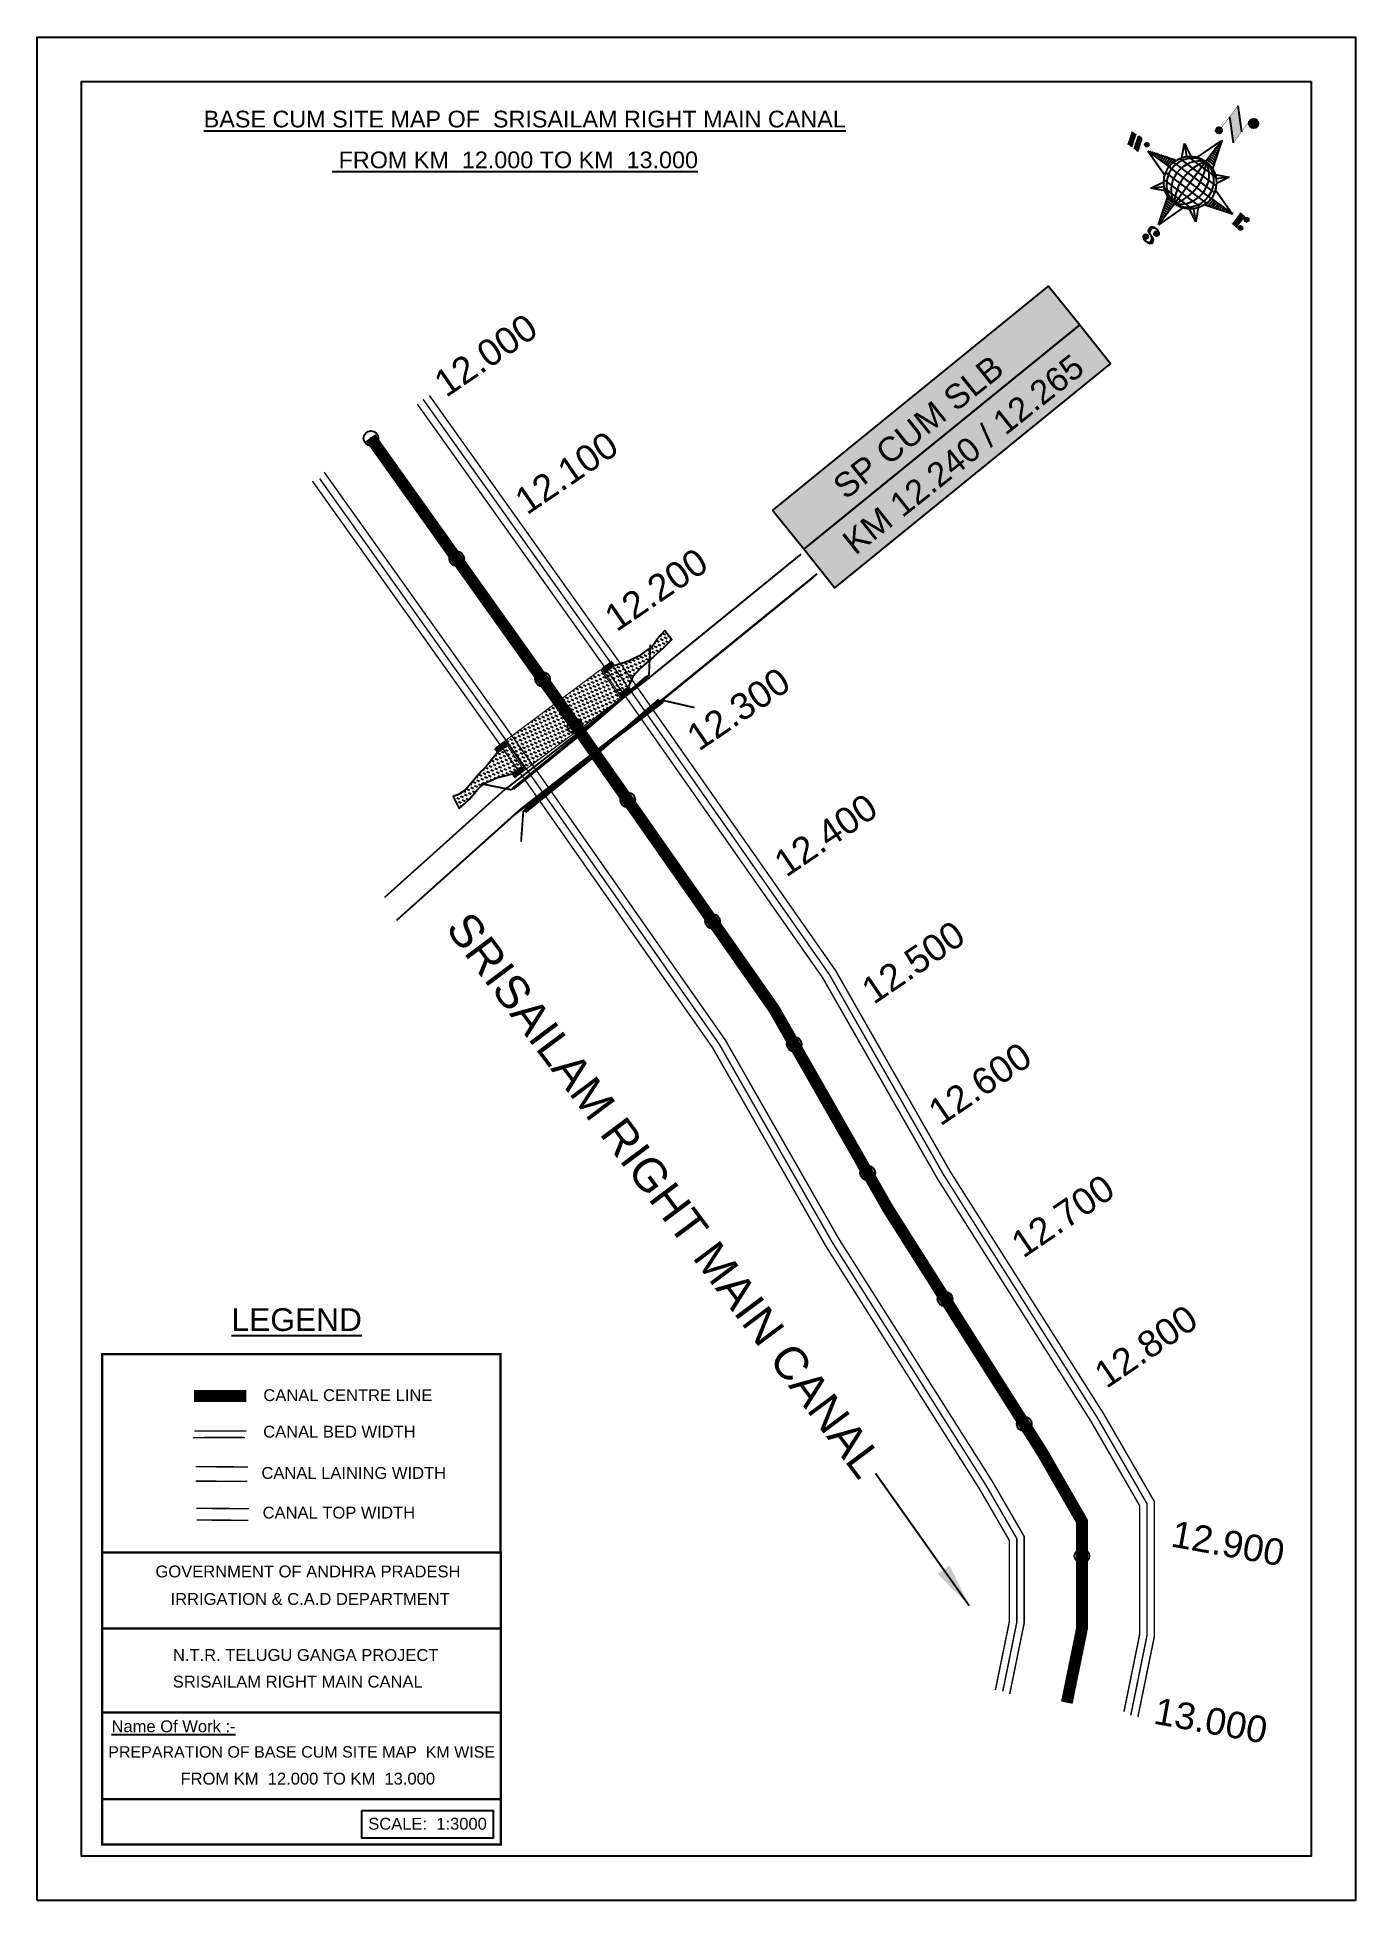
# Model space of a CAD drawing. Header units: inches. Extents: x 296059 to 296950, y 1752516 to 1753776.
import ezdxf

# ---------------------------------------------------------------- set-up
doc = ezdxf.new("R2010")
doc.units = ezdxf.units.IN
doc.header["$MEASUREMENT"] = 0
doc.header["$PDMODE"] = 32
doc.header["$PDSIZE"] = 10
doc.linetypes.add('ACAD_ISO02W100', pattern=[15, 12, -3])
for name, color, linetype in [('AQUADUCT', 1, 'Continuous'), ('bed with', 5, 'Continuous'), ('bord', 1, 'Continuous'), ('CHAINAGE', 7, 'Continuous'), ('FRAME 025', 7, 'Continuous'), ('laying', 4, 'Continuous'), ('lining', 4, 'Continuous'), ('ROAD', 6, 'Continuous'), ('SLB', 11, 'Continuous'), ('STREAM', 4, 'Continuous'), ('Stu coo', 3, 'Continuous'), ('TEXT', 7, 'Continuous'), ('top of bund', 1, 'Continuous'), ('UT', 173, 'ACAD_ISO02W100'), ('V', 6, 'Continuous'), ('ZSTU', 7, 'Continuous')]:
    doc.layers.add(name, color=color, linetype=linetype)
doc.styles.get("Standard").update_dxf_attribs({"font": 'arial.ttf'})
doc.dimstyles.get("Standard").update_dxf_attribs({"dimtxt": 0.18, "dimasz": 0.18, "dimexe": 0.18, "dimexo": 0.0625, "dimgap": 0.09, "dimtad": 0, "dimtih": 1, "dimtoh": 1, "dimdec": 4, "dimzin": 0, "dimdsep": 46, "dimtxsty": 'Standard', "dimcen": 0.09, "dimadec": 0, "dimazin": 0, "dimtfac": 1, "dimtdec": 4, "dimtofl": 0, "dimtmove": 0, "dimatfit": 3, "dimfxl": 0, "dimtolj": 1, "dimtzin": 0, "dimarcsym": 0})
pattern_1 = [(205.801899887, (-1177028.8696, -307816.89126), (-17.4575764223727, -8.5733841502465), [0.2172978368, -21.512524611]), (162.7587998867, (-1177029.06523, -307816.985844), (18.5543674535944, -5.8314123502789), [0.3728899105, -36.9160898306]), (110.2994998867, (-1177029.42136, -307816.87532), (8.237000430835, -22.554098117999), [0.2629294781, -26.0300506334]), (245.0627998867, (-1177030.15718, -307817.01103), (13.706505739875, 29.2957956685472), [0.3395690568, -33.6173301593]), (270.6227998867, (-1177030.30035, -307817.318944), (-0.1498887912303, 20.9966106491636), [0.3329743381, -32.9645046986]), (335.0627998867, (-1177030.29673, -307817.6519), (-29.2957956685472, 13.706505739875), [0.3395690568, -33.6173301593]), (15.4832998867, (-1177029.98882, -307817.79507), (-25.5447311896751, -7.0158813844987), [0.4490627065, -44.4571724074]), (50.0443998867, (-1177029.55605, -307817.67519), (23.8995504433156, 28.6230576713363), [0.4239614274, -41.9721958486]), (99.2186998867, (-1177029.28379, -307817.350205), (-4.0252803109408, 24.3236042803003), [0.3407190542, -33.7312235184]), (153.025499887, (-1177029.33837, -307817.01389), (15.837940760168, -8.2114621804575), [0.3889834144, -19.0601792304]), (200.1864998867, (-1177029.685037, -307816.837445), (-24.6599742916245, -9.1217612076249), [0.5030399052, -49.8009877648]), (116.603199887, (-1177028.68292, -307817.63044), (-6.8038712514655, 13.245821390465), [0.1716936534, -16.997744369]), (149.2582998867, (-1177028.759805, -307817.47692), (18.218002335561, -10.9279220583617), [0.3266461217, -32.338043576]), (202.789099887, (-1177029.0406, -307817.31), (-0.61055988344, -1.49531808725), [0.2284182478, -2.0557690755]), (180.987699887, (-1177029.07196, -307817.08777), (8.697707918055, -0.062161077312), [0.1230077352, -12.1777221717]), (269.590499887, (-1177029.19495, -307817.0899), (0.336361759493, 5.096512921677), [0.1739581147, -8.5239718484]), (8.752899887, (-1177029.1962, -307817.26385), (5.707070821626, 1.158961086747), [0.2825391962, -9.1354103215]), (139.354199887, (-1177028.91694, -307817.22085), (2.38007717934, -2.71643489118), [0.2043038345, -4.9032968737]), (354.1785998867, (-1177030.06223, -307816.73577), (16.7848541650112, -1.619656314822), [0.2862072359, -28.3345890356]), (48.1352998867, (-1177029.7775, -307816.7648), (-12.697421334843, -14.006261186975), [0.2401120423, -23.7710421171]), (270.987699887, (-1177028.79483, -307816.9218), (0.062161077312, 8.697707918055), [0.2460138552, -12.0547160517]), (321.3995998867, (-1177028.79059, -307817.16777), (-13.1215049001905, 10.5915402597127), [0.2862072359, -28.3345890356]), (317.233099887, (-1177030.44078, -307817.66287), (-6.255473936238, 6.04342886114), [0.2759993932, -13.5239767258]), (272.5641998867, (-1177030.23816, -307817.85028), (-0.760417714336, 19.5012926901115), [0.2312560927, -22.8943870924]), (44.590499887, (-1177029.39044, -307818.42321), (6.043435538806, 6.255467521746), [0.2460138552, -12.0547160517]), (355.1430998867, (-1177029.21524, -307818.2505), (-21.881367559354, 1.9560149840445), [0.2707517221, -26.8043478074]), (47.233099887, (-1177030.12314, -307818.12404), (-6.04342886114, -6.255473936238), [0.1379996966, -13.6619764224]), (79.098999887, (-1177029.48015, -307818.38658), (0.946925153427, 6.59182987173), [0.0823572627, -8.1533996997]), (143.752899887, (-1177029.46458, -307818.3057), (3.87539518161, -3.326994136527), [0.3329743381, -6.3265205001]), (163.7980998867, (-1177029.733115, -307818.10883), (15.5637351505846, -4.6102801889726), [0.308577271, -30.5491062171]), (281.479199887, (-1177029.25114, -307817.39843), (-0.274200501046, 3.60119509708), [0.2329423249, -5.5906174131]), (330.9462998867, (-1177029.20478, -307817.62671), (24.1992743959477, -13.3701616275895), [0.406688853, -40.2621269962]), (38.734499887, (-1177028.84927, -307817.82421), (-10.255188635089, -8.024985152139), [0.1662909265, -16.4628501799]), (67.78909989, (-1177028.7196, -307817.7202), (-0.88475793, 2.105877319), [0.0969098993, -1.5182550888]), (98.0454998867, (-1177029.7447, -307818.05176), (1.707343491307, -12.9094627000666), [0.2243851808, -22.2142039671]), (25.801899887, (-1177029.77611, -307817.82958), (17.4575764223727, 8.5733841502465), [0.4345956737, -21.2952267741]), (337.78909989, (-1177029.3848, -307817.6404), (2.105877319, 0.88475793), [0.4199428969, -1.1952220912]), (303.0938998867, (-1177028.99606, -307817.79917), (-10.6792445424643, 16.572829685547), [0.2553801969, -25.2826201139]), (231.843699887, (-1177028.85662, -307818.01312), (-3.937556314322, -5.370711060586), [0.2351712526, -11.5234075289]), (185.4350998867, (-1177029.00191, -307818.19804), (-34.5166302507833, -3.3525561433711), [0.3828990879, -37.9070726938]), (153.2151998867, (-1177029.383087, -307818.23431), (-18.8285734334147, 9.4325862200023), [0.4050817638, -40.1030510116])]
pattern_2 = [(337.78909989, (-1177030.5568, -307817.947), (2.6323466488, 1.1059474125), [2.018956235, -2.018956235])]
pattern_3 = [(205.801899887, (-1177101.27154, -307870.9663), (-17.4575764223727, -8.5733841502465), [0.2172978368, -21.512524611]), (162.7587998867, (-1177101.467176, -307871.06089), (18.5543674535944, -5.8314123502789), [0.3728899105, -36.9160898306]), (110.2994998867, (-1177101.82331, -307870.95036), (8.237000430835, -22.554098117999), [0.2629294781, -26.0300506334]), (245.0627998867, (-1177102.559124, -307871.086076), (13.706505739875, 29.2957956685472), [0.3395690568, -33.6173301593]), (270.6227998867, (-1177102.702295, -307871.39399), (-0.1498887912303, 20.9966106491636), [0.3329743381, -32.9645046986]), (335.0627998867, (-1177102.698676, -307871.72694), (-29.2957956685472, 13.706505739875), [0.3395690568, -33.6173301593]), (15.4832998867, (-1177102.390765, -307871.87011), (-25.5447311896751, -7.0158813844987), [0.4490627065, -44.4571724074]), (50.0443998867, (-1177101.958, -307871.75023), (23.8995504433156, 28.6230576713363), [0.4239614274, -41.9721958486]), (99.2186998867, (-1177101.685734, -307871.42525), (-4.0252803109408, 24.3236042803003), [0.3407190542, -33.7312235184]), (153.025499887, (-1177101.74032, -307871.08893), (15.837940760168, -8.2114621804575), [0.3889834144, -19.0601792304]), (200.1864998867, (-1177102.086984, -307870.91249), (-24.6599742916245, -9.1217612076249), [0.5030399052, -49.8009877648]), (116.603199887, (-1177101.08487, -307871.70548), (-6.8038712514655, 13.245821390465), [0.1716936534, -16.997744369]), (149.2582998867, (-1177101.16175, -307871.551966), (18.218002335561, -10.9279220583617), [0.3266461217, -32.338043576]), (202.789099887, (-1177101.4425, -307871.385), (-0.61055988344, -1.49531808725), [0.2284182478, -2.0557690755]), (180.987699887, (-1177101.4739, -307871.16282), (8.697707918055, -0.062161077312), [0.1230077352, -12.1777221717]), (269.590499887, (-1177101.5969, -307871.16494), (0.336361759493, 5.096512921677), [0.1739581147, -8.5239718484]), (8.752899887, (-1177101.59814, -307871.3389), (5.707070821626, 1.158961086747), [0.2825391962, -9.1354103215]), (139.354199887, (-1177101.3189, -307871.2959), (2.38007717934, -2.71643489118), [0.2043038345, -4.9032968737]), (354.1785998867, (-1177102.46418, -307870.81081), (16.7848541650112, -1.619656314822), [0.2862072359, -28.3345890356]), (48.1352998867, (-1177102.17944, -307870.83984), (-12.697421334843, -14.006261186975), [0.2401120423, -23.7710421171]), (270.987699887, (-1177101.19678, -307870.99683), (0.062161077312, 8.697707918055), [0.2460138552, -12.0547160517]), (321.3995998867, (-1177101.192535, -307871.24281), (-13.1215049001905, 10.5915402597127), [0.2862072359, -28.3345890356]), (317.233099887, (-1177102.84272, -307871.73791), (-6.255473936238, 6.04342886114), [0.2759993932, -13.5239767258]), (272.5641998867, (-1177102.64011, -307871.92532), (-0.760417714336, 19.5012926901115), [0.2312560927, -22.8943870924]), (44.590499887, (-1177101.79238, -307872.49826), (6.043435538806, 6.255467521746), [0.2460138552, -12.0547160517]), (355.1430998867, (-1177101.61718, -307872.32555), (-21.881367559354, 1.9560149840445), [0.2707517221, -26.8043478074]), (47.233099887, (-1177102.52509, -307872.19908), (-6.04342886114, -6.255473936238), [0.1379996966, -13.6619764224]), (79.098999887, (-1177101.8821, -307872.46162), (0.946925153427, 6.59182987173), [0.0823572627, -8.1533996997]), (143.752899887, (-1177101.86653, -307872.38075), (3.87539518161, -3.326994136527), [0.3329743381, -6.3265205001]), (163.7980998867, (-1177102.13506, -307872.18387), (15.5637351505846, -4.6102801889726), [0.308577271, -30.5491062171]), (281.479199887, (-1177101.6531, -307871.47347), (-0.274200501046, 3.60119509708), [0.2329423249, -5.5906174131]), (330.9462998867, (-1177101.60673, -307871.70175), (24.1992743959477, -13.3701616275895), [0.406688853, -40.2621269962]), (38.734499887, (-1177101.25122, -307871.89925), (-10.255188635089, -8.024985152139), [0.1662909265, -16.4628501799]), (67.78909989, (-1177101.1215, -307871.7952), (-0.88475793, 2.105877319), [0.0969098993, -1.5182550888]), (98.0454998867, (-1177102.14665, -307872.1268), (1.707343491307, -12.9094627000666), [0.2243851808, -22.2142039671]), (25.801899887, (-1177102.17806, -307871.90463), (17.4575764223727, 8.5733841502465), [0.4345956737, -21.2952267741]), (337.78909989, (-1177101.7868, -307871.7155), (2.105877319, 0.88475793), [0.4199428969, -1.1952220912]), (303.0938998867, (-1177101.398, -307871.87421), (-10.6792445424643, 16.572829685547), [0.2553801969, -25.2826201139]), (231.843699887, (-1177101.25856, -307872.08816), (-3.937556314322, -5.370711060586), [0.2351712526, -11.5234075289]), (185.4350998867, (-1177101.403855, -307872.27308), (-34.5166302507833, -3.3525561433711), [0.3828990879, -37.9070726938]), (153.2151998867, (-1177101.785033, -307872.30935), (-18.8285734334147, 9.4325862200023), [0.4050817638, -40.1030510116])]
pattern_4 = [(267.297113149, (-8720374.938, 50637915.138), (10.5367255337, -0.497431438), [])]
pattern_5 = [(357.297113149, (-8720374.938, 50637915.138), (0.497431438, 10.5367255337), [])]

# ---------------------------------------------------------------- blocks, each defined once
blk = doc.blocks.new('FGDFGDFG6YURT')
at = {"layer": 'ROAD', "color": 1, "linetype": 'Continuous', "lineweight": 25}
for points in [[(386103.53, 1482907.42, 0), (386134.49, 1482913.05, 0), (386162.33, 1482917.43, 0), (386187.04, 1482923.15, 0)], [(386104.35, 1482907.67, 0), (386135.27, 1482913.29, 0), (386163.2, 1482917.69, 0), (386188.04, 1482923.43, 0)], [(386104.24, 1482903.53, 0), (386135.16, 1482909.15, 0), (386163.09, 1482913.55, 0), (386187.93, 1482919.3, 0)]]:
    blk.add_polyline3d(points, dxfattribs=at)
at = {"layer": 'SLB'}
for points, const_width in [([(386161.82, 1482917.9), (386162.17, 1482917.94), (386164.81, 1482922)], 0.3), ([(386134.59, 1482913.4), (386134.24, 1482913.41), (386130.63, 1482916.64)], 0.3), ([(386134.59, 1482913.4), (386148.24, 1482915.45), (386161.82, 1482917.9)], 0.5), ([(386161.99, 1482918.19), (386148.41, 1482915.73), (386134.91, 1482912.87)], 0.5), ([(386161.88, 1482914.05), (386148.3, 1482911.6), (386134.8, 1482908.74)], 0.5), ([(386161.88, 1482914.05), (386162.23, 1482914.04), (386165.93, 1482910.93)], 0.3), ([(386134.8, 1482908.74), (386134.45, 1482908.69), (386131.94, 1482904.55)], 0.3)]:
    blk.add_lwpolyline(points, dxfattribs=dict(at, const_width=const_width))
blk = doc.blocks.new('*X5')
at = {"color": 0, "linetype": 'Continuous'}
for p, q in [((6321.6, 240.5), (6322.3, 241.2)), ((6321.6, 240.3), (6322.3, 241)), ((6321.6, 240.1), (6322.3, 240.8)), ((6321.6, 239.9), (6322.4, 240.7)), ((6321.6, 239.8), (6322.4, 240.6)), ((6321.6, 239.6), (6322.5, 240.5)), ((6321.6, 239.4), (6322.5, 240.3)), ((6321.6, 239.2), (6322.6, 240.2)), ((6321.7, 239.1), (6322.6, 240.1)), ((6321.8, 240.8), (6322.4, 241.4)), ((6321.8, 239), (6322.7, 240)), ((6321.8, 239), (6322.8, 239.9)), ((6321.9, 238.9), (6322.9, 239.8)), ((6322, 238.8), (6323, 239.7)), ((6322.1, 241.3), (6322.4, 241.6)), ((6322.1, 238.7), (6323.1, 239.6)), ((6322.2, 238.6), (6323.1, 239.6)), ((6322.3, 238.5), (6323.2, 239.5)), ((6322.4, 238.5), (6323.3, 239.4)), ((6322.5, 238.4), (6323.4, 239.3)), ((6322.7, 238.4), (6323.6, 239.3)), ((6322.8, 238.3), (6323.7, 239.2)), ((6322.9, 238.3), (6323.8, 239.1)), ((6323.1, 238.2), (6323.9, 239.1)), ((6323.2, 238.2), (6324, 239)), ((6323.3, 238.2), (6324.2, 239)), ((6323.5, 238.1), (6324.3, 238.9)), ((6323.7, 238.1), (6324.4, 238.9)), ((6323.8, 238.1), (6324.6, 238.8)), ((6324.1, 238.2), (6324.7, 238.8)), ((6324.3, 238.3), (6324.9, 238.8)), ((6324.6, 238.3), (6325.1, 238.8)), ((6324.8, 238.4), (6325.2, 238.8)), ((6325.1, 238.5), (6325.4, 238.8)), ((6325.4, 238.6), (6325.6, 238.8))]:
    blk.add_line(p, q, dxfattribs=at)
blk = doc.blocks.new('*X4')
at = {"color": 0, "linetype": 'Continuous'}
for p, q in [((6324.4, 240.3), (6324.5, 240.4)), ((6324.6, 240.3), (6324.8, 240.5)), ((6324.7, 240.2), (6325, 240.5)), ((6324.8, 240.2), (6325.2, 240.6)), ((6325, 240.1), (6325.5, 240.6)), ((6325.1, 240.1), (6325.6, 240.6)), ((6325.2, 240), (6325.8, 240.6)), ((6325.3, 240), (6326, 240.6)), ((6325.4, 239.9), (6326.1, 240.6)), ((6325.5, 239.8), (6326.2, 240.5)), ((6325.6, 239.8), (6326.3, 240.5)), ((6325.7, 239.7), (6326.5, 240.4)), ((6325.9, 239.6), (6326.6, 240.3)), ((6326, 239.5), (6326.7, 240.3)), ((6326, 239.4), (6326.8, 240.2)), ((6326.1, 239.3), (6327, 240.2)), ((6326.2, 239.3), (6327.1, 240.1)), ((6326.3, 239.2), (6327.1, 240)), ((6326.4, 239.1), (6327.2, 239.9)), ((6326.5, 239), (6327.3, 239.8)), ((6326.5, 238.9), (6327.4, 239.7)), ((6326.6, 238.8), (6327.5, 239.6)), ((6326.7, 238.7), (6327.5, 239.5)), ((6326.8, 238.6), (6327.6, 239.4)), ((6326.8, 238.5), (6327.7, 239.3)), ((6326.8, 236.5), (6327.4, 237)), ((6326.9, 238.3), (6327.8, 239.2)), ((6326.9, 238.2), (6327.9, 239.1)), ((6326.9, 236.8), (6327.6, 237.4)), ((6327, 238.1), (6327.8, 239)), ((6327, 237.9), (6327.8, 238.8)), ((6327, 237.8), (6327.8, 238.6)), ((6327, 237.6), (6327.8, 238.4)), ((6327, 237.4), (6327.8, 238.2)), ((6327, 237.3), (6327.8, 238)), ((6327, 237.1), (6327.8, 237.9))]:
    blk.add_line(p, q, dxfattribs=at)
blk = doc.blocks.new('H')
at = {"layer": 'bord', "extrusion": (0.000427885, 0.004792, 0.999988)}
h = blk.add_hatch(dxfattribs=at)
h.set_pattern_fill('LINE', color=8, scale=84.387686, angle=-2.70289, style=0)
h.set_pattern_definition(pattern_5)
h.paths.add_polyline_path([(-492.5, 785.6, -0.090992), (-448, 775.2), (-486.5, 912)])
h = blk.add_hatch(dxfattribs=at)
h.set_pattern_fill('LINE', color=8, scale=84.387686, angle=-92.70289, style=0)
h.set_pattern_definition(pattern_4)
h.paths.add_polyline_path([(-624.9, 665.1, -0.090992), (-614.5, 709.6), (-751.3, 671.1)])
h = blk.add_hatch(dxfattribs=at)
h.set_pattern_fill('LINE', color=8, scale=84.387686, angle=-92.70289, style=0)
h.set_pattern_definition(pattern_4)
h.paths.add_polyline_path([(-245.6, 647.2), (-372, 653.2, -0.090992), (-382.4, 608.7)])
h = blk.add_hatch(dxfattribs=at)
h.set_pattern_fill('LINE', color=8, scale=84.387686, angle=-2.70289, style=0)
h.set_pattern_definition(pattern_5)
h.paths.add_polyline_path([(-504.4, 532.7, -0.090992), (-548.9, 543.1), (-510.4, 406.3)])
for p, q in [((-516.2, 1087.1, -1217.1), (-431.5, 994, -1216.7)), ((-519.4, 1020.4, -1216.8), (-434.7, 927.3, -1216.4)), ((-538.3, 773.7, -1215.6), (-487, 906.2, -1216.3)), ((-487, 906.2, -1216.3), (-493, 779.8, -1215.7)), ((-487, 906.2, -1216.3), (-448.5, 769.4, -1215.7)), ((-626.7, 793.8, -1215.7), (-566.8, 760.2, -1215.6)), ((-626.7, 793.8, -1215.7), (-584.1, 747, -1215.5)), ((-598.9, 731, -1215.4), (-626.7, 793.8, -1215.7)), ((-421.3, 753.3, -1215.6), (-358.5, 781.1, -1215.7)), ((-358.5, 781.1, -1215.7), (-405.3, 738.5, -1215.5)), ((-358.5, 781.1, -1215.7), (-392.1, 721.2, -1215.4)), ((-864.7, 700.9, -1215.1), (-846.9, 637.7, -1214.9)), ((-846.9, 700.1, -1215.1), (-829.1, 636.9, -1214.9)), ((-829.1, 699.2, -1215.2), (-811.3, 636, -1214.9)), ((-829.1, 699.2, -1215.2), (-811.3, 698.4, -1215.2)), ((-811.3, 698.4, -1215.2), (-793.5, 635.2, -1214.9)), ((-751.8, 665.3, -1215), (-615, 703.8, -1215.3)), ((-751.8, 665.3, -1215), (-625.4, 659.3, -1215)), ((-619.3, 614, -1214.8), (-751.8, 665.3, -1215)), ((-246.1, 641.4, -1215.1), (-382.9, 602.9, -1214.9)), ((-378.6, 692.6, -1215.3), (-246.1, 641.4, -1215.1)), ((-372.5, 647.4, -1215.1), (-246.1, 641.4, -1215.1)), ((-213.5, 669.3, -1215.3), (-216.7, 600.8, -1214.9)), ((-197.2, 599.9, -1214.9), (-193.9, 668.4, -1215.3)), ((-639.4, 525.6, -1214.4), (-605.8, 585.5, -1214.7)), ((-639.4, 525.6, -1214.4), (-592.6, 568.1, -1214.6)), ((-576.6, 553.3, -1214.6), (-639.4, 525.6, -1214.4)), ((-510.9, 400.5, -1213.9), (-549.4, 537.2, -1214.5)), ((-371.2, 512.9, -1214.5), (-431.1, 546.5, -1214.6)), ((-371.2, 512.9, -1214.5), (-413.8, 559.7, -1214.7)), ((-399, 575.7, -1214.7), (-371.2, 512.9, -1214.5)), ((-459.6, 533, -1214.5), (-510.9, 400.5, -1213.9)), ((-504.9, 526.9, -1214.5), (-510.9, 400.5, -1213.9))]:
    blk.add_line(p, q, dxfattribs=at)
at = {"layer": 'bord', "color": 8, "linetype": 'ByBlock', "extrusion": (0.000427885, 0.004792, 0.999988)}
for p, q in [((-386.5, 711.4, -1215.4), (-605.5, 721.7, -1215.4)), ((-410.8, 744.2, -1215.5), (-578.1, 752.1, -1215.5)), ((-493, 779.8, -1215.7), (-504.9, 526.9, -1214.5)), ((-372.5, 647.4, -1215.1), (-625.4, 659.3, -1215)), ((-378, 615.9, -1214.9), (-622.9, 627.5, -1214.9)), ((-375, 679.2, -1215.3), (-619.9, 690.7, -1215.2)), ((-392.4, 584.9, -1214.8), (-611.4, 595.3, -1214.7)), ((-419.8, 554.6, -1214.6), (-587.1, 562.5, -1214.6))]:
    blk.add_line(p, q, dxfattribs=at)
at = {"layer": 'bord', "extrusion": (0.000427885, 0.004792, 0.999988), "elevation": -1212.1}
for points in [[(-522, 959.6, 1.61, 1.61, 0), (-515.7, 1092.9, 1.61, 1.61, 0)], [(-434.2, 933.1, 1.61, 1.61, 0), (-427.9, 1066.5, 1.61, 1.61, 0)], [(-870.1, 707, 0.642, 0.642, 0), (-846.4, 705.9, 0.642, 0.642, 0)], [(-828.6, 642.7, 0.642, 0.642, 0), (-855.2, 643.9, 0.642, 0.642, 0)], [(-828.6, 642.7, 0.642, 0.642, 0), (-821, 678, 0.642, 0.642, 0)], [(-810.8, 641.8, 0.642, 0.642, 0), (-784.1, 640.6, 0.642, 0.642, 0)], [(-793, 641, 0.642, 0.642, 0), (-781.6, 693.9, 0.642, 0.642, 0)], [(-222.7, 675.6, 0.706, 0.706, 0), (-173.8, 673.3, 0.706, 0.706, 0)], [(-177.1, 604.8, 0.706, 0.706, 0), (-226, 607.1, 0.706, 0.706, 0)]]:
    blk.add_lwpolyline(points, format="xyseb", dxfattribs=at)
for points in [[(-413.7, 1073.1, 22.3, 22.3, 1), (-397.6, 1057.7, 22.3, 22.3, 1)], [(-530.3, 949.5, 14.8, 14.8, 1), (-519.6, 939.3, 14.8, 14.8, 1)], [(-775.9, 696.6, 8.9, 8.9, 1), (-769.5, 690.4, 8.9, 8.9, 1)], [(-177.8, 666.9, 9.79, 9.79, 1), (-170.8, 660.1, 9.79, 9.79, 1)], [(-180.1, 618, 9.79, 9.79, 1), (-173.1, 611.2, 9.79, 9.79, 1)], [(-489.8, 361.7, 11.1, 11.1, 1), (-498.1, 369.1, 11.1, 11.1, 1)], [(-525.2, 321.6, 11.1, 11.1, 1), (-533.4, 328.9, 11.1, 11.1, 1)]]:
    blk.add_lwpolyline(points, format="xyseb", close=True, dxfattribs=at)
at = {"layer": 'bord', "extrusion": (0.000427885, 0.004792, 0.999988), "const_width": 0.706, "elevation": -1212.1}
blk.add_lwpolyline([(-194.8, 644.8), (-185, 644.4)], dxfattribs=at)
at = {"layer": 'bord', "extrusion": (0.000427885, 0.004792, 0.999988), "elevation": -1212.1}
for points in [[(-537, 317.4), (-530.7, 310.5), (-519.8, 306.8), (-504.9, 306.9), (-493.9, 310), (-486.3, 317.7), (-486.5, 325.8), (-490.6, 333.3), (-493.5, 336.2), (-502.8, 340.9), (-522.5, 347.3), (-530.4, 351.6), (-533.7, 354.6), (-537.4, 362.6), (-537, 373.4), (-530, 380.7), (-520, 384.1), (-503.5, 384.2), (-492.5, 379.9), (-487.1, 373.3)], [(-522.5, 347.6), (-526.2, 353.8), (-527.8, 360.6), (-527.9, 370.6), (-525.9, 375.5), (-521.3, 381.2), (-514.5, 384.4)], [(-504.9, 306.9), (-499, 312.4), (-497, 319.4), (-497.5, 326.5), (-501.2, 335.4), (-509.2, 343.2)]]:
    blk.add_lwpolyline(points, dxfattribs=at)
at = {"layer": 'bord', "extrusion": (0.000427885, 0.004792, 0.999988)}
for centre, radius in [((-405.6, 1065.4, -1212.1), 22.3), ((-525, 944.4, -1212.1), 14.8), ((-498.4, 659.1, -1212.1), 126.6), ((-772.7, 693.5, -1212.1), 8.9), ((-174.3, 663.5, -1212.1), 9.79), ((-176.6, 614.6, -1212.1), 9.79), ((-494, 365.4, -1212.1), 11.1), ((-529.3, 325.2, -1212.1), 11.1)]:
    blk.add_circle(centre, radius, dxfattribs=at)
at = {"layer": 'bord', "color": 8, "linetype": 'ByBlock', "extrusion": (0.000427885, 0.004792, 0.999988)}
for centre, radius, start, end in [((-481.5, 658.3, -1212.1), 127.7, 94.92536, 259.66906), ((-436.8, 656.2, -1212.1), 140.8, 113.28644, 241.30798), ((-315.9, 650.5, -1212.1), 222.3, 142.58916, 212.00526), ((-560.1, 662.1, -1212.1), 140.8, 293.28644, 61.30798), ((-681, 667.8, -1212.1), 222.3, 322.58916, 32.00526), ((-515.4, 659.9, -1212.1), 127.7, 274.92536, 79.66906)]:
    blk.add_arc(centre, radius, start, end, dxfattribs=at)
at = {"layer": 'bord', "extrusion": (0.000427885, 0.004792, 0.999988)}
for points in [[(-515.7, 1092.9, -1212.1), (-431, 999.8, -1212.1), (-518.9, 1026.2, -1212.1), (-434.2, 933.1, -1212.1)], [(-864.1, 706.7, -1212.1), (-846.4, 705.9, -1212.1), (-846.3, 643.5, -1212.1), (-828.6, 642.7, -1212.1)], [(-828.6, 705, -1212.1), (-810.8, 704.2, -1212.1), (-810.8, 641.8, -1212.1), (-793, 641, -1212.1)], [(-193.4, 674.2, -1212.1), (-196.6, 605.7, -1212.1), (-213, 675.1, -1212.1), (-216.2, 606.7, -1212.1)]]:
    blk.add_solid(points, dxfattribs=at)
at = {"layer": 'bord', "extrusion": (0.000427885, 0.004792, 0.999988), "xscale": 7.977342409717546, "yscale": 7.977342408231451, "zscale": 7.977342408476333, "rotation": 138.0840426661453}
for name, p in [('*X4', (38300.5, -31929.4, -1212.1)), ('*X5', (38314.4, -31950.9, -1212.1))]:
    blk.add_blockref(name, p, dxfattribs=at)

msp = doc.modelspace()

# ---------------------------------------------------------------- hatches: boundary and pattern name
at = {"layer": 'STREAM'}
h = msp.add_hatch(dxfattribs=at)
h.set_pattern_fill('DASH', color=256, scale=16.15165, angle=-22.2109, style=0)
h.set_pattern_definition(pattern_2)
h.paths.add_polyline_path([(296461.7, 1753344.1), (296467.2, 1753349.9), (296475.6, 1753357.4), (296482.1, 1753363.3), (296488, 1753369), (296483.4, 1753375.2), (296478.4, 1753369.8), (296474.5, 1753364.2), (296467, 1753358.7), (296458.7, 1753354.6), (296449.2, 1753351.5), (296442.7, 1753346.7), (296447.6, 1753339.6), (296452.5, 1753332.4), (296458.8, 1753337.2)])
h = msp.add_hatch(dxfattribs=at)
h.set_pattern_fill('DASH', color=256, scale=16.15165, angle=-22.2109, style=0)
h.set_pattern_definition(pattern_2)
h.paths.add_polyline_path([(296375.7, 1753300.6), (296382.5, 1753290.9), (296389.1, 1753281.1), (296453.5, 1753329.1), (296446.8, 1753339), (296440, 1753348.7)])
h = msp.add_hatch(dxfattribs=at)
h.set_pattern_fill('DASH', color=256, scale=16.15165, angle=-22.2109, style=0)
h.set_pattern_definition(pattern_2)
h.paths.add_polyline_path([(296369.7, 1753275.5), (296380.1, 1753278.3), (296386.5, 1753283.2), (296381.7, 1753290.3), (296376.8, 1753297.4), (296370.3, 1753292.6), (296362.8, 1753283.5), (296359.1, 1753279.7), (296348.4, 1753267.1), (296343.9, 1753264.3), (296340.2, 1753262.8), (296344.3, 1753254.7), (296351.3, 1753261.1), (296356.8, 1753267.7), (296360.8, 1753271.5), (296366.1, 1753274)])
at = {"layer": 'UT', "ltscale": 0.2}
h = msp.add_hatch(dxfattribs=at)
h.set_pattern_fill('GRAVEL', color=256, scale=1.615165, angle=-22.2109, style=0)
h.set_pattern_definition(pattern_1)
h.paths.add_polyline_path([(296440.8, 1753349.3), (296442.7, 1753346.7), (296449.2, 1753351.5), (296447.3, 1753354.1)])
h = msp.add_hatch(dxfattribs=at)
h.set_pattern_fill('GRAVEL', color=256, scale=1.615165, angle=-22.2109, style=0)
h.set_pattern_definition(pattern_1)
h.paths.add_polyline_path([(296452.5, 1753332.4), (296454.3, 1753329.7), (296460.7, 1753334.6), (296458.8, 1753337.2)])
h = msp.add_hatch(dxfattribs=at)
h.set_pattern_fill('GRAVEL', color=256, scale=1.615165, angle=-22.2109, style=0)
h.set_pattern_definition(pattern_3)
h.paths.add_polyline_path([(296376.8, 1753297.4), (296374.9, 1753300.1), (296368.4, 1753295.2), (296370.3, 1753292.6)])
h = msp.add_hatch(dxfattribs=at)
h.set_pattern_fill('GRAVEL', color=256, scale=1.615165, angle=-22.2109, style=0)
h.set_pattern_definition(pattern_3)
h.paths.add_polyline_path([(296388.3, 1753280.5), (296386.4, 1753283.1), (296380.1, 1753278.3), (296381.9, 1753275.7)])
at = {"layer": 'ZSTU'}
h = msp.add_hatch(color=135, dxfattribs=at)
h.set_gradient(color1=(141, 177, 78), color2=(107, 135, 59), one_color=1, tint=0.38, name='CYLINDER')
h.paths.add_polyline_path([(296556.2, 1753456.3), (296577.2, 1753430.1), (296763.7, 1753581.8), (296742.7, 1753608)])
h.paths.add_polyline_path([(296605, 1753456.9), (296720, 1753548.8), (296704.2, 1753568.6), (296589.2, 1753476.8)], flags=24)
h = msp.add_hatch(color=252, dxfattribs=at)
h.set_gradient(color1=(167, 88, 159), color2=(127, 67, 121), one_color=1, tint=0.38, name='CYLINDER')
h.paths.add_polyline_path([(296784.6, 1753555.6), (296763.7, 1753581.8), (296577.2, 1753430.1), (296598.1, 1753403.9)])
h.paths.add_polyline_path([(296611.5, 1753419.4), (296774.3, 1753549.4), (296758.4, 1753569.3), (296595.6, 1753439.3)], flags=24)

# ---------------------------------------------------------------- linework, layer by layer
at = {"linetype": 'ByBlock'}
for points in [[(296059.2, 1752516.3), (296059.2, 1753776.3), (296950.2, 1753776.3), (296950.2, 1752516.3)], [(296920.2, 1753746.3), (296920.2, 1752546.3), (296089.2, 1752546.3), (296089.2, 1753746.3)]]:
    msp.add_lwpolyline(points, close=True, dxfattribs=at)
at = {"color": 3}
for p in [(296284.7, 1753505.1), (296342.7, 1753423.7), (296400.7, 1753342.2), (296458.3, 1753260.5), (296515.6, 1753178.5), (296570.8, 1753095.3), (296620.4, 1753008.4), (296672.7, 1752923.2), (296726.2, 1752838.7), (296765.2, 1752749.4)]:
    msp.add_point(p, dxfattribs=at)
at = {"color": 2}
msp.add_point((296422.5, 1753310.5), dxfattribs=at)
at = {"layer": 'bed with', "const_width": 1}
for points in [[(296316, 1753528.3), (296455.9, 1753331.8), (296590.2, 1753140), (296667.7, 1753004.2), (296771.5, 1752840.1), (296804.2, 1752783.4), (296804.2, 1752696.2), (296793.6, 1752644)], [(296253.1, 1753482.2), (296392.2, 1753286.8), (296524.2, 1753098.2), (296600.8, 1752964), (296704.7, 1752799.7), (296726.2, 1752762.5), (296726.2, 1752704.1), (296716.4, 1752656)], [(296199.5, 1752829.4), (296197.4, 1752829.5), (296164.6, 1752829.4), (296164.4, 1752829.5)], [(296200.6, 1752833.8), (296197.4, 1752833.9), (296165.3, 1752833.9)]]:
    msp.add_lwpolyline(points, dxfattribs=at)
at = {"layer": 'FRAME 025', "lineweight": -3, "const_width": 1.64}
for points in [[(296103.1, 1752885.9), (296372.2, 1752885.9), (296372.2, 1752751.7), (296103.1, 1752751.7)], [(296103.1, 1752751.7), (296372.5, 1752751.7), (296372.5, 1752554.2), (296103.1, 1752554.2)]]:
    msp.add_lwpolyline(points, close=True, dxfattribs=at)
for points in [[(296103.1, 1752700.4), (296372.5, 1752700.4)], [(296103.1, 1752643.6), (296372.5, 1752643.6)], [(296103.1, 1752584.9), (296372.5, 1752584.9)]]:
    msp.add_lwpolyline(points, dxfattribs=at)
at = {"layer": 'lining', "const_width": 1}
for points in [[(296320, 1753531.4), (296460, 1753334.7), (296594.4, 1753142.7), (296671.9, 1753006.8), (296775.7, 1752842.7), (296809.2, 1752784.7), (296809.2, 1752695.7), (296798.2, 1752641.5)], [(296250.1, 1753477.8), (296388.1, 1753283.9), (296520, 1753095.6), (296596.5, 1752961.4), (296700.4, 1752797.1), (296721.2, 1752761.1), (296721.2, 1752704.6), (296711.7, 1752657.7)], [(296166.3, 1752809.8), (296191, 1752809.6), (296201.7, 1752809.5)], [(296166.3, 1752800), (296193.1, 1752799.8), (296201.2, 1752799.8)]]:
    msp.add_lwpolyline(points, dxfattribs=at)
at = {"layer": 'STREAM'}
for points in [[(296449.2, 1753351.5), (296458.7, 1753354.6), (296467, 1753358.7), (296474.5, 1753364.2), (296478.4, 1753369.8), (296483.4, 1753375.2), (296488, 1753369), (296482.1, 1753363.3), (296475.6, 1753357.4), (296467.2, 1753349.9), (296461.7, 1753344.1), (296458.8, 1753337.2)], [(296370.3, 1753292.6), (296362.8, 1753283.5), (296359.1, 1753279.7), (296348.4, 1753267.1), (296343.9, 1753264.3), (296340.2, 1753262.8), (296344.3, 1753254.7), (296351.3, 1753261.1), (296356.8, 1753267.7), (296360.8, 1753271.5), (296366.1, 1753274), (296369.7, 1753275.5), (296380.1, 1753278.3)]]:
    msp.add_lwpolyline(points, dxfattribs=at)
at = {"layer": 'top of bund', "const_width": 1}
for points in [[(296324.2, 1753534.1), (296464.1, 1753337.6), (296598.6, 1753145.4), (296676.2, 1753009.3), (296780, 1752845.3), (296814.2, 1752786.1), (296814.2, 1752695.2), (296803, 1752640.4)], [(296245.2, 1753476.1), (296384, 1753281), (296515.7, 1753092.9), (296592.2, 1752958.8), (296696.1, 1752794.5), (296716.2, 1752759.8), (296716.2, 1752705.1), (296706.7, 1752658.7)], [(296166.8, 1752781.6), (296191.4, 1752781.4), (296202.2, 1752781.3)], [(296201.8, 1752773.4), (296193.9, 1752773.5), (296167, 1752773.7)]]:
    msp.add_lwpolyline(points, dxfattribs=at)
at = {"layer": 'UT', "ltscale": 0.2, "const_width": 0.808}
for points in [[(296440.8, 1753349.3), (296447.3, 1753354.1)], [(296447.3, 1753354.1), (296449.2, 1753351.5)], [(296374.9, 1753300.1), (296440, 1753348.7)], [(296440, 1753348.7), (296446.8, 1753339), (296453.5, 1753329.1)], [(296440.8, 1753349.3), (296447.6, 1753339.6), (296454.3, 1753329.7)], [(296388.3, 1753280.5), (296453.5, 1753329.1)], [(296458.8, 1753337.2), (296460.7, 1753334.6)], [(296368.4, 1753295.2), (296374.9, 1753300.1)], [(296368.4, 1753295.2), (296370.3, 1753292.6)], [(296370.3, 1753292.6), (296376.8, 1753297.4)], [(296374.9, 1753300.1), (296381.7, 1753290.3), (296388.3, 1753280.5)], [(296375.7, 1753300.6), (296382.5, 1753290.9), (296389.1, 1753281)], [(296380.1, 1753278.3), (296386.5, 1753283.2)], [(296380.1, 1753278.3), (296381.9, 1753275.7)], [(296381.9, 1753275.7), (296388.3, 1753280.5)]]:
    msp.add_lwpolyline(points, dxfattribs=at)
at = {"layer": 'V', "color": 6, "const_width": 8}
for points in [[(296284.4, 1753505.5), (296424.1, 1753309.3), (296557.2, 1753119.1), (296634.2, 1752984.1), (296738.1, 1752819.9), (296765.2, 1752772.9), (296765.2, 1752700.1), (296755, 1752650.2)], [(296200.4, 1752857.5), (296197.8, 1752857.5), (296165.2, 1752857.5)], [(296165.2, 1752857.5), (296200.4, 1752857.5)]]:
    msp.add_lwpolyline(points, dxfattribs=at)
at = {"layer": 'V', "color": 0}
msp.add_lwpolyline([(296278.6, 1752577.3), (296367.3, 1752577.3), (296367.3, 1752558.6), (296278.6, 1752558.6)], close=True, dxfattribs=at)
at = {"layer": 'ZSTU', "color": 135}
msp.add_lwpolyline([(296556.2, 1753456.3), (296742.7, 1753608), (296763.7, 1753581.8), (296577.2, 1753430.1)], close=True, dxfattribs=at)
at = {"layer": 'ZSTU', "color": 214}
msp.add_lwpolyline([(296577.2, 1753430.1), (296763.7, 1753581.8), (296784.6, 1753555.6), (296598.1, 1753403.9)], close=True, dxfattribs=at)

# ---------------------------------------------------------------- block references
at = {"layer": 'AQUADUCT', "color": 1, "xscale": 0.1408039184485355, "yscale": 0.140803918471704, "zscale": 0.1408039184379445, "rotation": 325.8797845173107}
msp.add_blockref('H', (296844.9, 1753562.4, 170.9), dxfattribs=at)
at = {"layer": 'laying', "color": 1, "linetype": 'ByBlock', "xscale": 4.28317031096626, "yscale": 4.283170311234618, "zscale": 4.283170311233742, "rotation": 208.8265292550154}
msp.add_blockref('FGDFGDFG6YURT', (-1317050.3, 8115267.2), dxfattribs=at)

# ---------------------------------------------------------------- texts
at = {"layer": 'CHAINAGE'}
for s, rotation, p in [('12.000', 34.2588, (296335.5, 1753532.3)), ('12.100', 34.2588, (296390.1, 1753452.8)), ('12.200', 34.2588, (296450.7, 1753373.8)), ('12.300', 34.2588, (296506.3, 1753293.1)), ('12.400', 34.2588, (296565.3, 1753207.8)), ('12.500', 34.2588, (296624.4, 1753121.8)), ('12.600', 34.2588, (296669.5, 1753039.6)), ('12.700', 34.2588, (296725.5, 1752950.3)), ('12.800', 34.2588, (296781.7, 1752862.1)), ('12.900', 349.7748, (296824.5, 1752755.9)), ('13.000', 349.7748, (296812.9, 1752636.1))]:
    msp.add_text(s, height=18, rotation=rotation, dxfattribs=at).set_placement(p)
at = {"layer": 'CHAINAGE', "color": 1}
msp.add_text('SRISAILAM RIGHT MAIN CANAL', height=22.124, rotation=306.8502, dxfattribs=at).set_placement((296334.6, 1753173.7))
at = {"layer": 'CHAINAGE', "color": 0}
for s, height, p in [('%%ULEGEND', 15.34, (296190.5, 1752901.5)), ('CANAL CENTRE LINE', 8, (296212, 1752854.1)), ('CANAL BED WIDTH', 8, (296211.9, 1752829.4)), ('CANAL LAINING WIDTH', 8, (296210.7, 1752801.5)), ('CANAL TOP WIDTH', 8, (296211.5, 1752774.7)), ('GOVERNMENT OF ANDHRA PRADESH ', 8, (296139.1, 1752734.9)), ('IRRIGATION & C.A.D DEPARTMENT', 8, (296149.3, 1752716.3)), ('N.T.R. TELUGU GANGA PROJECT', 8, (296150.9, 1752678.4)), ('SRISAILAM RIGHT MAIN CANAL', 8, (296150.8, 1752660.4)), ('%%UName Of Work :-', 8, (296109.4, 1752630.2)), ('PREPARATION OF BASE CUM SITE MAP  KM WISE', 7.743, (296107.2, 1752613)), (' FROM KM  12.000 TO KM  13.000', 8, (296152.9, 1752594.8)), ('SCALE:  1:3000', 8, (296282.9, 1752564.3))]:
    msp.add_text(s, height=height, dxfattribs=at).set_placement(p)
at = {"layer": 'Stu coo', "color": 0}
for s, height, p in [('SP CUM SLB', 16.39, (296605.5, 1753463.1)), ('KM 12.240 / 12.265', 16.392, (296612, 1753425.6))]:
    msp.add_text(s, height=height, rotation=38.6132, dxfattribs=at).set_placement(p)
at = {"layer": 'TEXT', "color": 0}
for s, p in [('%%UBASE CUM SITE MAP OF  SRISAILAM RIGHT MAIN CANAL', (296171.7, 1753715.3)), ('%%U FROM KM  12.000 TO KM  13.000', (296258.5, 1753687.7))]:
    msp.add_text(s, height=11.294, dxfattribs=at).set_placement(p)

# ---------------------------------------------------------------- leaders
at = {"layer": 'CHAINAGE', "color": 1}
msp.add_leader([(296689.1, 1752715.6), (296625.7, 1752805.2)], dimstyle='Standard', override={"dimasz": 30, "dimgap": 0.09, "dimtad": 0}, dxfattribs=at)

doc.saveas('drawing.dxf')
